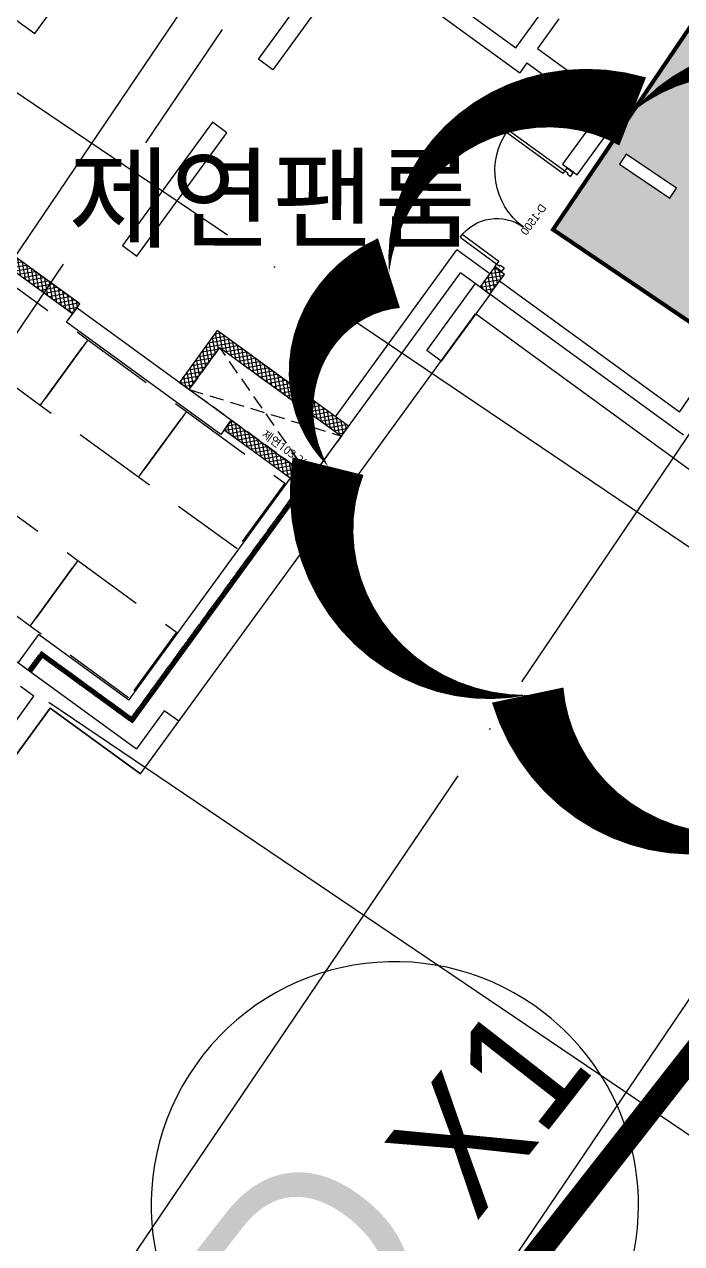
# Model space of a CAD drawing. Header units: millimetres. Extents: x -21000 to 567700, y 435000 to 850800.
# Drawn here: x 145627 to 153718, y 646463 to 661482 of the extents above; entities that cross this region are included whole.
import ezdxf
from ezdxf.enums import TextEntityAlignment as Align
from ezdxf.xclip import XClip

# ---------------------------------------------------------------- set-up
doc = ezdxf.new("R2010")
doc.units = ezdxf.units.MM
doc.header["$LTSCALE"] = 700
doc.header["$XCLIPFRAME"] = 2
for name, pattern in [('AB_Pbase$0$CON-103-B2F$0$HIDDEN', [9.525, 6.35, -3.175]), ('AB_Pbase$0$HID', [2.3, 1.5, -0.8]), ('AB_Pbase$0$HIDDEN1', [0.375, 0.25, -0.125]), ('AB_Pbase$0$PHANTOMX2', [5, 2.5, -0.5, 0.5, -0.5, 0.5, -0.5]), ('AB_Pbase$0$주차장기둥$0$CEN', [62, 60, -1, 0, -1]), ('AB_Pbase$0$지하1층 동골조$0$PHANTOMX2', [5, 2.5, -0.5, 0.5, -0.5, 0.5, -0.5]), ('HIDDEN', [9.525, 6.35, -3.175])]:
    doc.linetypes.add(name, pattern=pattern)
doc.layers.get('0').update_dxf_attribs({"color": 2})
doc.layers.get('Defpoints').update_dxf_attribs({"color": 171})
for name, color, linetype, plot in [('$0$Defponts', 161, 'Continuous', False), ('AB_Pbase$0$AB_Pbase_지붕층_구조도void$0$DEF_TEXT', 221, 'Continuous', False), ('AB_Pbase$0$CON-103-B2F$0$DEF', 181, 'AB_Pbase$0$CON-103-B2F$0$HIDDEN', False), ('AB_Pbase$0$Defponts', 161, 'Continuous', False), ('AB_Pbase$0$지하1층 동골조$0$Defpoints1', 235, 'Continuous', False)]:
    doc.layers.add(name, color=color, linetype=linetype, plot=plot)
for name, color, linetype in [('AB_Pbase$0$da-open hid', 8, 'AB_Pbase$0$HIDDEN1'), ('AB_Pbase$0$ELE4', 4, 'Continuous'), ('AB_Pbase$0$elev', 6, 'Continuous'), ('AB_Pbase$0$FIN', 6, 'Continuous'), ('AB_Pbase$0$HAT', 8, 'Continuous'), ('AB_Pbase$0$HAT-BR', 5, 'Continuous'), ('AB_Pbase$0$INSUL', 8, 'Continuous'), ('AB_Pbase$0$SITE', 3, 'AB_Pbase$0$PHANTOMX2'), ('AB_Pbase$0$void', 1, 'AB_Pbase$0$HID'), ('AB_Pbase$0$WAL', 3, 'Continuous'), ('AB_Pbase$0$WID', 4, 'Continuous'), ('AB_Pbase$0$WIN', 4, 'Continuous'), ('AB_Pbase$0$WIN1', 1, 'Continuous'), ('AB_Pbase$0$경량벽체 세대창고', 4, 'HIDDEN'), ('AB_Pbase$0$경량벽체 세대창고 모듈', 4, 'HIDDEN'), ('AB_Pbase$0$점자블럭', 5, 'Continuous'), ('AB_Pbase$0$주차-sol', 254, 'Continuous'), ('AB_Pbase$0$주차-여행', 221, 'Continuous'), ('AB_Pbase$0$주차장기둥$0$CEN_P', 244, 'AB_Pbase$0$주차장기둥$0$CEN'), ('MAK2', 7, 'Continuous'), ('p_구조전체평면도중심선$0$AXIS', 7, 'Continuous')]:
    doc.layers.add(name, color=color, linetype=linetype)
doc.styles.add('AB_Pbase$0$AB_Pbase_지붕층_구조도void$0$맑은 고딕', font='malgun.ttf')
doc.styles.add('AB_Pbase$0$돋움', font='')
doc.styles.add('p_구조전체평면도중심선$0$돋음', font='')
doc.styles.get('AB_Pbase$0$돋움').set_extended_font_data('Dotum')
doc.styles.get('p_구조전체평면도중심선$0$돋음').set_extended_font_data('Dotum')

# ---------------------------------------------------------------- blocks, each defined once
blk = doc.blocks.new('AB_Pbase$0$SITE0917')
at = {"layer": 'AB_Pbase$0$SITE', "ltscale": 4, "const_width": 300, "flags": 128}
blk.add_lwpolyline([(166790, 14282), (166796, 12458), (166803, 9905), (165179, 5176), (118539, -54372), (114046, -52298), (105316, -48298), (96846, -44418), (95856, -43968), (88256, -40478), (81076, -37188), (79666, -36528), (79666, -36528), (79666, -36528), (51296, -23518), (51296, -23518), (51296, -23518), (51296, -23518), (24886, -11398), (16536, -7578), (0, 0), (0, 0), (4267, 9299), (5687, 12403), (9896, 21572), (16196, 35292), (20268, 44180), (40845, 43843), (85590, 33566), (130335, 23288), (156238, 14282), (166790, 14282)], dxfattribs=at)
blk = doc.blocks.new('AB_Pbase$0$Door_s_1500')
at = {"layer": 'AB_Pbase$0$Defponts'}
for p, q in [((-10, 100), (-10, 0)), ((1510, 100), (1510, 0))]:
    blk.add_line(p, q, dxfattribs=at)
at = {"layer": 'AB_Pbase$0$WIN'}
for points in [[(40, 100), (80, 100), (80, 960), (40, 960)], [(1460, 100), (1420, 100), (1420, 660), (1460, 660)], [(55, 55), (55, 0), (0, 0), (0, 100), (40, 100), (40, 55)], [(1445, 55), (1445, 0), (1500, 0), (1500, 100), (1460, 100), (1460, 55)]]:
    blk.add_lwpolyline(points, close=True, dxfattribs=at)
at = {"layer": 'AB_Pbase$0$WIN1'}
for centre, radius, start, end in [((40, 100), 860, 360, 90), ((1460, 100), 560, 90, 180)]:
    blk.add_arc(centre, radius, start, end, dxfattribs=at)
at = {"layer": 'AB_Pbase$0$Defponts', "style": 'AB_Pbase$0$돋움'}
blk.add_text('D-1500', height=100, rotation=360, dxfattribs=at).set_placement((752, 58), align=Align.MIDDLE)
blk = doc.blocks.new('AB_Pbase$0$CON-103-B2F')
for p, q in [((24270, -2410), (24270, -1810)), ((24490, -1810), (24490, -2260)), ((24490, -2260), (25800, -2260)), ((25800, -3230), (25800, -2260)), ((18960, -2410), (24270, -2410)), ((24490, -2480), (25580, -2480)), ((24490, -2480), (24490, -2630)), ((25580, -2480), (25580, -3230)), ((19380, -5755), (19380, -2630)), ((21790, -4390), (21790, -2630)), ((22010, -2630), (24490, -2630)), ((22010, -2630), (22010, -4390)), ((25580, -3230), (25800, -3230)), ((22010, -4390), (21790, -4390)), ((22010, -5350), (21790, -5350)), ((21790, -5350), (21790, -7230)), ((22010, -7230), (22010, -5350)), ((18960, -5755), (19380, -5755)), ((21790, -7230), (22010, -7230)), ((21790, -8400), (21790, -8180)), ((21790, -8180), (24140, -8180)), ((24140, -8180), (24140, -8400)), ((24140, -8400), (21790, -8400)), ((20620, -12140), (23975, -12140))]:
    blk.add_line(p, q)
at = {"layer": 'AB_Pbase$0$CON-103-B2F$0$DEF'}
for p, q in [((25800, -11560), (25580, -11560)), ((25580, -11560), (25580, -12140)), ((25800, -12360), (25800, -11560)), ((23975, -12140), (25580, -12140)), ((24175, -12360), (23975, -12360)), ((24175, -13470), (24175, -12360)), ((24425, -13690), (24425, -12360)), ((24425, -12360), (25800, -12360))]:
    blk.add_line(p, q, dxfattribs=at)
for points in [[(25580, -5050), (25800, -5050), (25800, -6070), (25580, -6070)], [(25580, -7890), (25800, -7890), (25800, -8840), (25580, -8840)]]:
    blk.add_lwpolyline(points, close=True, dxfattribs=at)
blk = doc.blocks.new('AB_Pbase$0$CON-103-B1F')
blk.add_blockref('AB_Pbase$0$CON-103-B2F', (0, 0))
blk = doc.blocks.new('AB_Pbase$0$지하1층 동골조')
at = {"layer": 'AB_Pbase$0$지하1층 동골조$0$Defpoints1', "linetype": 'AB_Pbase$0$지하1층 동골조$0$PHANTOMX2', "ltscale": 2, "flags": 128}
blk.add_lwpolyline([(0, 0), (-4493, 2074), (-13223, 6074), (-21693, 9954), (-22683, 10404), (-30283, 13894), (-37463, 17184), (-38873, 17844), (-38873, 17844), (-38873, 17844), (-67243, 30854), (-67243, 30854), (-67243, 30854), (-67243, 30854), (-93653, 42974), (-102003, 46794), (-118539, 54372), (-118539, 54372), (-114271, 63671), (-112852, 66775), (-108643, 75944), (-102343, 89664), (-97743, 99704), (-94170, 107502), (-90802, 109673), (-61989, 109764), (-53301, 109794), (-22854, 109885), (-9903, 109924), (5390, 109964), (23790, 110024), (43878, 110089), (48138, 105863), (48146, 102751), (48167, 93888), (48187, 90386), (48257, 66829), (48264, 64277), (46641, 59548)], close=True, dxfattribs=at)
at = {"rotation": 323.9291612825221}
blk.add_blockref('AB_Pbase$0$CON-103-B1F', (-13466, 37466), dxfattribs=at)
blk = doc.blocks.new('AB_Pbase$0$C1CD84166')
at = {"layer": 'AB_Pbase$0$경량벽체 세대창고', "ltscale": 0.2}
blk.add_lwpolyline([(125, 245), (1625, 245), (1625, 1245), (125, 1245)], close=True, dxfattribs=at)
blk = doc.blocks.new('AB_Pbase$0$0228_REV.')
at = {"layer": 'AB_Pbase$0$경량벽체 세대창고 모듈'}
for p, xscale, rotation in [((349132, 549600), -1, 323.9072544939106), ((350344, 548716), -1, 323.9072544939106), ((351556, 547833), -1, 323.9072544939106), ((348472, 549117), -0.9999999999999998, 143.907254493911), ((349684, 548233), -0.9999999999999998, 143.907254493911)]:
    blk.add_blockref('AB_Pbase$0$C1CD84166', p, dxfattribs=dict(at, xscale=xscale, rotation=rotation))
blk = doc.blocks.new('AB_Pbase$0$AB_Pbase_지하1층_골조')
for p, q in [((146956, 652878), (150995, 658423)), ((153743, 656422), (150995, 658423)), ((147055, 652250), (151182, 657916)), ((153817, 655996), (151182, 657916)), ((145845, 653688), (145709, 653502)), ((146956, 652878), (145845, 653688)), ((145944, 653059), (141202, 646549)), ((147055, 652250), (145944, 653059))]:
    blk.add_line(p, q)
blk = doc.blocks.new('AB_Pbase$0$주차장기둥$0$cen 1bl 지하')
at = {"layer": 'AB_Pbase$0$주차장기둥$0$CEN_P', "color": 5}
for p, q in [((115827, -18534), (126377, 100342)), ((123896, -19250), (134445, 99626)), ((127780, -19595), (138330, 99281)), ((-6400, 38422), (137747, 25630)), ((-6930, 32446), (137217, 19654))]:
    blk.add_line(p, q, dxfattribs=at)
blk = doc.blocks.new('AB_Pbase$0$주차장기둥')
at = {"rotation": 1.99999810188403}
blk.add_blockref('AB_Pbase$0$주차장기둥$0$cen 1bl 지하', (-253926, 27514), dxfattribs=at)
blk = doc.blocks.new('AB_Pbase$0$AB_Pbase_지붕층_구조도void')
for p, q in [((99771, -81158), (98653, -79552)), ((98276, -80069), (100148, -80641))]:
    blk.add_line(p, q)
blk.add_lwpolyline([(98653, -79552), (100148, -80641), (99771, -81158), (98276, -80069)], close=True)
at = {"layer": 'AB_Pbase$0$AB_Pbase_지붕층_구조도void$0$DEF_TEXT', "style": 'AB_Pbase$0$AB_Pbase_지붕층_구조도void$0$맑은 고딕'}
blk.add_text('제연103-2(r)', height=100, rotation=323.9292, dxfattribs=at).set_placement((99159, -80642))
blk = doc.blocks.new('AB_Pbase$0$실명')
at = {"layer": 'AB_Pbase$0$Defponts', "style": 'AB_Pbase$0$돋움'}
blk.add_text('제연팬룸', height=1000, rotation=359.9315, dxfattribs=at).set_placement((167179, -172011))
blk = doc.blocks.new('AB_Pbase$0$AB_Pbase-C1BCB056C')
at = {"layer": 'AB_Pbase$0$주차-여행'}
h = blk.add_hatch(color=170, dxfattribs=at)
h.dxf.hatch_style = 1
edge = h.paths.add_edge_path()
edge.add_line((105, 5), (1405, 5))
edge.add_arc((1405, 105), 100, 270, 360)
edge.add_line((1505, 105), (1505, 1405))
edge.add_arc((1405, 1405), 100, 0, 90)
edge.add_line((1405, 1505), (105, 1505))
edge.add_arc((105, 1405), 100, 90, 180)
edge.add_line((5, 1405), (5, 105))
edge.add_arc((105, 105), 100, 180, 270)
h = blk.add_hatch(color=255, dxfattribs=at)
h.dxf.hatch_style = 1
h.paths.add_polyline_path([(465, 1094), (465, 1180, 0.714286), (325, 1180), (325, 1094, 0.219224), (185, 965), (355, 965), (355, 875), (435, 875), (435, 965), (605, 965, 0.219224)])
h.paths.add_polyline_path([(445, 1295, 1), (345, 1295, 1)])
h.paths.add_polyline_path([(905, 1187), (905, 887, 1), (925, 887), (925, 1187, -1), (970, 1187), (970, 1167, 1), (990, 1167), (990, 1187, 1)])
h.paths.add_polyline_path([(1323, 1301, 1), (1233, 1301, 1)])
h.paths.add_polyline_path([(1326, 1193, 0.878579), (1252, 1222), (1178, 1090), (1094, 1086, 0.258599), (1086, 1081), (994, 920, 0.979199), (1041, 893), (1120, 1020), (1258, 1020, 0.342105), (1287, 1042)])
h.paths.add_polyline_path([(1288, 1000), (1138, 1000, 1), (1138, 975), (1288, 975, 1)], flags=17)
h.paths.add_polyline_path([(437, 598, 1), (527, 598, 1)])
h.paths.add_polyline_path([(528, 486, 0.88788), (453, 517), (433, 482, 0.415611), (332, 466), (259, 343, 0.192889), (258, 335, 0.480795), (267, 323), (285, 323), (285, 186, 1), (340, 186), (340, 323), (460, 323, 0.335846), (488, 345)])
h.paths.add_polyline_path([(516, 297), (366, 297, 1), (366, 272), (516, 272, 1)], flags=17)
h.paths.add_polyline_path([(1053, 529, 1), (1002, 529, 1)])
h.paths.add_polyline_path([(1071, 480, 1.194973), (1032, 437)])
h.paths.add_polyline_path([(1196, 466, 0.70337), (1123, 516), (1027, 409, 1), (1064, 375), (1111, 428, -1), (1122, 418), (1063, 351, 0.482877), (1064, 343), (1073, 339, -0.332101), (1075, 333), (1040, 174), (1231, 174), (1185, 381, -0.096684), (1185, 402)])
h.paths.add_polyline_path([(1194, 582, 1), (1104, 582, 1)])
at = {"layer": 'AB_Pbase$0$주차-여행', "color": 255}
for p, q in [((1178, 1090), (1252, 1222)), ((325, 1180), (325, 1094)), ((465, 1180), (465, 1094)), ((905, 887), (905, 1187)), ((925, 887), (925, 1187)), ((970, 1167), (970, 1187)), ((990, 1167), (990, 1187)), ((994, 920), (1086, 1081)), ((1094, 1086), (1178, 1090)), ((1287, 1042), (1326, 1193)), ((355, 965), (185, 965)), ((355, 965), (355, 875)), ((605, 965), (435, 965)), ((435, 965), (435, 875)), ((1041, 893), (1120, 1020)), ((1120, 1020), (1258, 1020)), ((1138, 1000), (1288, 1000)), ((1138, 975), (1288, 975)), ((435, 875), (355, 875)), ((259, 343), (332, 466)), ((433, 482), (453, 517)), ((528, 486), (488, 345)), ((1123, 516), (1027, 409)), ((1071, 480), (1032, 437)), ((1185, 402), (1196, 466)), ((257, 333), (257, 338)), ((267, 323), (285, 323)), ((285, 323), (285, 186)), ((340, 323), (460, 323)), ((340, 323), (340, 186)), ((1075, 333), (1040, 174)), ((1122, 418), (1063, 351)), ((1111, 428), (1064, 375)), ((1073, 339), (1064, 343)), ((1185, 381), (1231, 174)), ((366, 297), (516, 297)), ((366, 272), (516, 272)), ((1231, 174), (1040, 174))]:
    blk.add_line(p, q, dxfattribs=at)
at = {"layer": 'AB_Pbase$0$주차-여행', "color": 255, "const_width": 10}
for points in [[(105, 5), (1405, 5, 0.414214), (1505, 105), (1505, 1405, 0.414214), (1405, 1505), (105, 1505, 0.414214), (5, 1405), (5, 105, 0.414214)], [(145, 805), (645, 805, 0.414214), (695, 855), (695, 1355, 0.414214), (645, 1405), (145, 1405, 0.414214), (95, 1355), (95, 855, 0.414214)], [(865, 805), (1365, 805, 0.414214), (1415, 855), (1415, 1355, 0.414214), (1365, 1405), (865, 1405, 0.414214), (815, 1355), (815, 855, 0.414214)], [(145, 105), (645, 105, 0.414214), (695, 155), (695, 655, 0.414214), (645, 705), (145, 705, 0.414214), (95, 655), (95, 155, 0.414214)], [(865, 105), (1365, 105, 0.414214), (1415, 155), (1415, 655, 0.414214), (1365, 705), (865, 705, 0.414214), (815, 655), (815, 155, 0.414214)]]:
    blk.add_lwpolyline(points, format="xyb", close=True, dxfattribs=at)
at = {"layer": 'AB_Pbase$0$주차-여행', "color": 255}
for centre, radius in [((395, 1295), 50), ((1278, 1301), 45), ((482, 598), 45), ((1149, 582), 45), ((1028, 529), 25.7)]:
    blk.add_circle(centre, radius, dxfattribs=at)
for centre, radius, start, end in [((395, 1156), 74, 18.9246, 161.0754), ((948, 1187), 42.5, 0, 180), ((948, 1187), 22.5, 0, 180), ((1287, 1203), 40, 345.5444, 150.7519), ((395, 877), 227, 107.9202, 157.3801), ((395, 877), 227, 22.6199, 72.0798), ((980, 1167), 10, 180, 0), ((1094, 1076), 10, 92.4323, 150.4282), ((1018, 907), 27, 150.4282, 328.0196), ((1138, 987), 12.5, 90, 270), ((1258, 1050), 30, 270, 345.5444), ((1288, 987), 12.5, 270, 90), ((915, 887), 10, 180, 0), ((391, 424), 72.3, 54.3449, 144.618), ((489, 497), 41, 344.2578, 150.6627), ((1048, 462), 29, 37.898, 238.2024), ((1151, 478), 46.8, 345.409, 125.8947), ((267, 338), 10, 149.0416, 180), ((267, 333), 10, 180, 270), ((460, 353), 30, 270, 344.2578), ((1046, 392), 25, 138.0502, 318.0502), ((1066, 348), 5, 138.0502, 241.1496), ((1070, 334), 5, 347.664, 61.1496), ((1117, 423), 7.5, 318.0502, 138.0502), ((1239, 393), 55, 170.2464, 192.336), ((312, 186), 27.5, 180, 0), ((366, 284), 12.5, 90, 270), ((516, 284), 12.5, 270, 90)]:
    blk.add_arc(centre, radius, start, end, dxfattribs=at)
blk = doc.blocks.new('AB_Pbase$0$AB_Pbase-여행주차_')
at = {"layer": 'AB_Pbase$0$주차-sol'}
h = blk.add_hatch(color=252, dxfattribs=at)
h.paths.add_polyline_path([(54378012, -70102334), (54378012, -70097234), (54375512, -70097234), (54375512, -70102334)])
h.paths.add_polyline_path([(54377037, -70098359), (54377037, -70098509), (54377787, -70098509), (54377787, -70098359)], flags=16)
h.paths.add_polyline_path([(54376487, -70098359), (54376487, -70098509), (54375737, -70098509), (54375737, -70098359)], flags=16)
at = {"layer": 'AB_Pbase$0$주차-여행', "const_width": 50}
blk.add_lwpolyline([(54378012, -70102334), (54378012, -70097234), (54375512, -70097234), (54375512, -70102334)], close=True, dxfattribs=at)
at = {"layer": 'AB_Pbase$0$주차-여행', "color": 5, "ltscale": 600}
for points in [[(54376487, -70098359), (54376487, -70098509), (54375737, -70098509), (54375737, -70098359)], [(54377037, -70098359), (54377037, -70098509), (54377787, -70098509), (54377787, -70098359)]]:
    blk.add_lwpolyline(points, close=True, dxfattribs=at)
at = {"layer": 'AB_Pbase$0$주차-여행', "xscale": 1.000000000002362, "yscale": 1.000000000002362, "zscale": 1.000000000002362}
blk.add_blockref('AB_Pbase$0$AB_Pbase-C1BCB056C', (54376007, -70101139), dxfattribs=at)
blk = doc.blocks.new('AB_Pbase$0$pppaaa_1_1')
at = {"layer": 'AB_Pbase$0$주차-여행', "xscale": -1, "rotation": 145.9286601550409}
blk.add_blockref('AB_Pbase$0$AB_Pbase-여행주차_', (-84159516, -26942930), dxfattribs=at)
blk = doc.blocks.new('AB_Pbase$0$ELEV-17', base_point=(816431, 396512))
at = {"layer": 'AB_Pbase$0$elev'}
for p, q in [((816431, 398029), (816431, 399270)), ((815901, 399012), (815876, 399012)), ((815901, 398962), (815876, 398962)), ((816931, 399012), (815931, 399012)), ((816931, 398962), (815931, 398962)), ((816431, 398883), (816431, 398923)), ((816961, 399012), (816986, 399012)), ((816961, 398962), (816986, 398962)), ((815506, 397188), (817356, 398870)), ((817356, 397188), (815506, 398870)), ((816431, 398808), (816431, 398848)), ((816431, 398029), (815306, 398029)), ((816431, 398029), (816431, 396788)), ((816431, 398029), (817556, 398029)), ((815946, 396948), (815946, 397098)), ((816916, 397098), (816916, 396948)), ((816981, 397023), (815846, 397023))]:
    blk.add_line(p, q, dxfattribs=at)
for points in [[(815886, 398883), (816976, 398883), (816976, 398923), (815886, 398923)], [(815904, 398965), (815928, 398965), (815928, 399009), (815904, 399009), (815904, 398997), (815901, 398997), (815901, 399012), (815931, 399012), (815931, 398962), (815901, 398962), (815901, 398977), (815904, 398977)], [(816958, 398965), (816934, 398965), (816934, 399009), (816958, 399009), (816958, 398997), (816961, 398997), (816961, 399012), (816931, 399012), (816931, 398962), (816961, 398962), (816961, 398977), (816958, 398977)], [(816966, 398848), (816966, 398808), (815906, 398808), (815906, 398848)], [(816006, 396948), (816006, 397098), (816856, 397098), (816856, 396948)]]:
    blk.add_lwpolyline(points, close=True, dxfattribs=at)
for points in [[(815936, 398858), (815946, 398858), (815946, 398870), (815506, 398870), (815506, 397188), (817356, 397188), (817356, 398870), (816916, 398870), (816916, 398858), (816926, 398858), (816916, 398858)], [(815936, 398798), (815946, 398798), (815946, 398713), (815531, 398713), (815531, 397213), (817331, 397213), (817331, 398713), (816916, 398713), (816916, 398798), (816926, 398798)]]:
    blk.add_lwpolyline(points, dxfattribs=at)
at = {"layer": 'Defpoints'}
for p, q in [((815876, 399012), (815826, 399212)), ((816986, 399012), (817036, 399212)), ((815876, 398962), (815876, 399012)), ((816986, 399012), (816986, 398962))]:
    blk.add_line(p, q, dxfattribs=at)
blk = doc.blocks.new('AB_Pbase$0$점자블럭')
at = {"layer": 'AB_Pbase$0$점자블럭', "extrusion": (0, 0, -1)}
blk.add_lwpolyline([(0, 0), (300, 0), (300, 300), (0, 300)], close=True, dxfattribs=at)
at = {"layer": 'AB_Pbase$0$점자블럭', "color": 250}
for centre in [(-260, 260), (-260, 205), (-260, 150), (-205, 260), (-205, 205), (-205, 150), (-150, 260), (-150, 205), (-150, 150), (-95, 260), (-95, 205), (-95, 150), (-40, 260), (-40, 205), (-40, 150), (-260, 95), (-260, 40), (-205, 95), (-205, 40), (-150, 95), (-150, 40), (-95, 95), (-95, 40), (-40, 95), (-40, 40)]:
    blk.add_circle(centre, 15, dxfattribs=at)
blk = doc.blocks.new('AB_Pbase$0$Door_s_1100')
at = {"layer": 'AB_Pbase$0$Defponts'}
for p, q in [((-10, 0), (-10, 100)), ((1110, 0), (1110, 100))]:
    blk.add_line(p, q, dxfattribs=at)
at = {"layer": 'AB_Pbase$0$WIN'}
for points in [[(40, 100), (80, 100), (80, 1120), (40, 1120)], [(55, 55), (55, 0), (0, 0), (0, 100), (40, 100), (40, 55)], [(1045, 55), (1045, 0), (1100, 0), (1100, 100), (1060, 100), (1060, 55)]]:
    blk.add_lwpolyline(points, close=True, dxfattribs=at)
at = {"layer": 'AB_Pbase$0$WIN1'}
blk.add_arc((40, 100), 1020, 0, 90, dxfattribs=at)
at = {"layer": 'AB_Pbase$0$Defponts', "style": 'AB_Pbase$0$돋움'}
blk.add_text('D-1100', height=100, dxfattribs=at).set_placement((550, 50), align=Align.MIDDLE)
blk = doc.blocks.new('AB_Pbase$0$CO_101-1-B_B1')
at = {"layer": 'AB_Pbase$0$HAT-BR'}
h = blk.add_hatch(dxfattribs=at)
h.set_pattern_fill('ANSI31', color=256, scale=15, angle=2.5e-14)
h.paths.add_polyline_path([(-2240, 0), (-2150, 0), (-2150, 2340), (-2240, 2340)])
h.paths.add_polyline_path([(-110, 430), (1595, 430), (1595, -420), (1785, -420), (1785, 330), (3175, 330), (3175, 0), (3365, 0), (3365, 2340), (3265, 2340), (3265, 2340), (3175, 2340), (3175, 520), (-200, 520), (-200, 0), (-110, 0)])
at = {"layer": 'AB_Pbase$0$FIN'}
for p, q in [((850, 2590), (850, 5190)), ((870, 2590), (870, 5190)), ((-2130, 2340), (-2130, 0)), ((3155, 540), (3155, 2340)), ((3155, 540), (-220, 540)), ((-220, 540), (-220, 0)), ((3365, 0), (3365, 520))]:
    blk.add_line(p, q, dxfattribs=at)
at = {"layer": 'AB_Pbase$0$void'}
for p, q in [((200, 2590), (850, 5190)), ((200, 5190), (850, 2590)), ((-2240, 0), (-2680, 2340)), ((-2680, 0), (-2240, 2340)), ((4955, 2340), (4955, 0)), ((4955, 0), (5500, 2340)), ((5500, 0), (4955, 2340)), ((1595, -423), (-110, 430)), ((1595, 430), (110, -420)), ((1785, 330), (2985, -420)), ((1785, -423), (3175, 330))]:
    blk.add_line(p, q, dxfattribs=at)
at = {"layer": 'AB_Pbase$0$WAL'}
for p, q in [((-2240, 2340), (-2240, 0)), ((-2240, 2340), (-2150, 2340)), ((-2150, 2340), (-2150, 0)), ((3175, 520), (3175, 2340)), ((3265, 2340), (3175, 2340)), ((3265, 2340), (3265, 2340)), ((3265, 2340), (3365, 2340)), ((3365, 0), (3365, 2340)), ((-200, 520), (-200, 0)), ((-200, 520), (3175, 520)), ((1595, 430), (-110, 430)), ((-110, 430), (-110, 0)), ((1595, -420), (1595, 430)), ((1785, -420), (1785, 330)), ((1785, 330), (3175, 330)), ((3175, 0), (3175, 330)), ((-2240, 0), (-2150, 0)), ((-200, 0), (-110, 0)), ((3365, 0), (3175, 0)), ((1785, -420), (1595, -420))]:
    blk.add_line(p, q, dxfattribs=at)
for name, p, rotation in [('AB_Pbase$0$ELEV-17', (-1250, 5040), 179.9999999999998), ('AB_Pbase$0$점자블럭', (-750, 1740), 270), ('AB_Pbase$0$점자블럭', (-450, 1740), 270)]:
    blk.add_blockref(name, p, dxfattribs=dict(rotation=rotation))
at = {"layer": 'AB_Pbase$0$WID', "extrusion": (0, 0, -1), "xscale": -1, "zscale": -1}
blk.add_blockref('AB_Pbase$0$Door_s_1100', (-930, 2490), dxfattribs=at)
at = {"layer": 'AB_Pbase$0$Defponts', "style": 'AB_Pbase$0$돋움', "width": 0.9}
for s, rotation, p in [('EPS/TPS', 90, (536, 3848)), ('PD', 0, (-2468, 1150)), ('PD', 0, (5244, 1167)), ('AV/PD', 0, (854, -9)), ('ST', 0, (2429, -40))]:
    blk.add_text(s, height=150, rotation=rotation, dxfattribs=at).set_placement(p, align=Align.MIDDLE)
blk = doc.blocks.new('AB_Pbase')
at = {"layer": 'AB_Pbase$0$HAT'}
h = blk.add_hatch(dxfattribs=at)
h.set_pattern_fill('NET', color=256, scale=15, angle=100)
h.paths.add_polyline_path([(143935, 659583), (146222, 657917), (146310, 658038), (144023, 659704)])
h = blk.add_hatch(dxfattribs=at)
h.set_pattern_fill('NET', color=256, scale=15, angle=100)
h.paths.add_polyline_path([(151238, 658247), (151359, 658158), (151536, 658401), (151415, 658489)])
h = blk.add_hatch(dxfattribs=at)
h.set_pattern_fill('NET', color=256, scale=15, angle=100)
edge = h.paths.add_edge_path()
edge.add_line((147657, 656983), (148034, 657500))
edge.add_line((148034, 657500), (149529, 656410))
edge.add_line((149529, 656410), (149617, 656532))
edge.add_line((149617, 656532), (148001, 657709))
edge.add_line((148001, 657709), (147536, 657071))
edge.add_line((147536, 657071), (147657, 656983))
h = blk.add_hatch(dxfattribs=at)
h.set_pattern_fill('NET', color=256, scale=15, angle=100)
edge = h.paths.add_edge_path()
edge.add_line((149152, 655893), (149064, 655772))
edge.add_line((149064, 655772), (148086, 656484))
edge.add_line((148086, 656484), (148174, 656606))
edge.add_line((148174, 656606), (149152, 655893))
at = {"layer": 'AB_Pbase$0$Defponts', "ltscale": 5, "flags": 128}
blk.add_lwpolyline([(195132, 730352), (195210, 704242), (193586, 699513), (146945, 639965), (142452, 642039), (133722, 646039), (125252, 649919), (124262, 650369), (116662, 653859), (109482, 657149), (108072, 657809), (79702, 670819), (53292, 682939), (44942, 686759), (28406, 694337), (32674, 703636), (34093, 706740), (38302, 715909)], dxfattribs=at)
at = {"layer": 'AB_Pbase$0$FIN'}
for p, q in [((153693, 656705), (165844, 674671)), ((149456, 656649), (150951, 658703)), ((151356, 658408), (150951, 658703)), ((153693, 656705), (151477, 658320)), ((146912, 653158), (148903, 655890))]:
    blk.add_line(p, q, dxfattribs=at)
blk.add_lwpolyline([(146912, 653158), (145801, 653967), (145548, 653620)], dxfattribs=at)
at = {"layer": 'AB_Pbase$0$INSUL'}
for points in [[(146956, 652878, 0.500912), (146952, 652892), (146926, 652902, -1.337394), (146937, 652916), (146953, 652894, 1.337394), (146964, 652909), (146938, 652918, -1.337394), (146948, 652932), (146965, 652910, 1.337394), (146975, 652925), (146950, 652934, -1.337394), (146960, 652948), (146977, 652927, 1.337395), (146987, 652941), (146961, 652950, -1.337395), (146972, 652964), (146989, 652943, 1.337395), (146999, 652957), (146973, 652966, -1.337395), (146984, 652981), (147000, 652959, 1.337394), (147011, 652973), (146985, 652982, -1.337395), (146995, 652997), (147012, 652975, 1.337395), (147023, 652989), (146997, 652999, -1.337395), (147007, 653013), (147024, 652991, 1.337394), (147034, 653006), (147009, 653015, -1.337394), (147019, 653029), (147036, 653007, 1.337394), (147046, 653022), (147020, 653031, -1.337394), (147031, 653045), (147047, 653024, 1.337394), (147058, 653038), (147032, 653047, -1.337394), (147043, 653061), (147059, 653040, 1.337394), (147070, 653054), (147044, 653063, -1.337394), (147054, 653078), (147071, 653056, 1.337395), (147081, 653070), (147056, 653079, -1.337395), (147066, 653094), (147083, 653072, 1.337394), (147093, 653086), (147067, 653096, -1.337394), (147078, 653110), (147095, 653088, 1.337395), (147105, 653103), (147079, 653112, -1.337395), (147090, 653126), (147106, 653104, 1.337394), (147117, 653119), (147091, 653128, -1.337394), (147101, 653142), (147118, 653121, 1.337394), (147129, 653135), (147103, 653144, -1.337395), (147113, 653158), (147130, 653137, 1.337395), (147140, 653151), (147115, 653160, -1.337395), (147125, 653175), (147142, 653153, 1.337395), (147152, 653167), (147126, 653176, -1.337395), (147137, 653191), (147153, 653169, 1.337395), (147164, 653183), (147138, 653193, -1.337394), (147149, 653207), (147165, 653185, 1.337394), (147176, 653200), (147150, 653209, -1.337394), (147160, 653223), (147177, 653201, 1.337394), (147187, 653216), (147162, 653225, -1.337395), (147172, 653239), (147189, 653218, 1.337395), (147199, 653232), (147173, 653241, -1.337394), (147184, 653255), (147201, 653234, 1.337394), (147211, 653248), (147185, 653257, -1.337395), (147196, 653272), (147212, 653250, 1.337394), (147223, 653264), (147197, 653273, -1.337394), (147207, 653288), (147224, 653266, 1.337394), (147235, 653280), (147209, 653290, -1.337394), (147219, 653304), (147236, 653282, 1.337394), (147246, 653297), (147221, 653306, -1.337394), (147231, 653320), (147248, 653298, 1.337394), (147258, 653313), (147232, 653322, -1.337394), (147243, 653336), (147259, 653315, 1.337395), (147270, 653329), (147244, 653338, -1.337395), (147255, 653352), (147271, 653331, 1.337394), (147282, 653345), (147256, 653354, -1.337394), (147266, 653369), (147283, 653347, 1.337394), (147293, 653361), (147268, 653370, -1.337395), (147278, 653385), (147295, 653363, 1.337395), (147305, 653377), (147279, 653387, -1.337395), (147290, 653401), (147307, 653379, 1.337395), (147317, 653394), (147291, 653403, -1.337395), (147302, 653417), (147318, 653395, 1.337395), (147329, 653410), (147303, 653419, -1.337394), (147313, 653433), (147330, 653412, 1.337394), (147341, 653426), (147315, 653435, -1.337394), (147325, 653449), (147342, 653428, 1.337394), (147352, 653442), (147327, 653451, -1.337394), (147337, 653466), (147354, 653444, 1.337395), (147364, 653458), (147338, 653467, -1.337395), (147349, 653482), (147365, 653460, 1.337394), (147376, 653474), (147350, 653484, -1.337394), (147361, 653498), (147377, 653476, 1.337394), (147388, 653491), (147362, 653500, -1.337395), (147372, 653514), (147389, 653492, 1.337394), (147399, 653507), (147374, 653516, -1.337394), (147384, 653530), (147401, 653509, 1.337394), (147411, 653523), (147385, 653532, -1.337395), (147396, 653546), (147413, 653525, 1.337395), (147423, 653539), (147397, 653548, -1.337395), (147408, 653563), (147424, 653541, 1.337395), (147435, 653555), (147409, 653564, -1.337395), (147419, 653579), (147436, 653557, 1.337394), (147447, 653571), (147421, 653581, -1.337395), (147431, 653595), (147448, 653573, 1.337395), (147458, 653588), (147433, 653597, -1.337394), (147443, 653611), (147460, 653589, 1.337394), (147470, 653604), (147444, 653613, -1.337395), (147455, 653627), (147471, 653606, 1.337395), (147482, 653620), (147456, 653629, -1.337395), (147467, 653643), (147483, 653622, 1.337395), (147494, 653636), (147468, 653645, -1.337394), (147478, 653660), (147495, 653638, 1.337395), (147505, 653652), (147480, 653661, -1.337395), (147490, 653676), (147507, 653654, 1.337395), (147517, 653668), (147491, 653678, -1.337395), (147502, 653692), (147519, 653670, 1.337395), (147529, 653685), (147503, 653694, -1.337395), (147514, 653708), (147530, 653686, 1.337395), (147541, 653701), (147515, 653710, -1.337395), (147525, 653724), (147542, 653703, 1.337394), (147553, 653717), (147527, 653726, -1.337394), (147537, 653740), (147554, 653719, 1.337395), (147564, 653733), (147538, 653742, -1.337394), (147549, 653757), (147566, 653735, 1.337394), (147576, 653749), (147550, 653758, -1.337395), (147561, 653773), (147577, 653751, 1.337395), (147588, 653765), (147562, 653775, -1.337395), (147572, 653789), (147589, 653767, 1.337395), (147600, 653782), (147574, 653791, -1.337395), (147584, 653805), (147601, 653783, 1.337394), (147611, 653798), (147586, 653807, -1.337394), (147596, 653821), (147613, 653800, 1.337394), (147623, 653814), (147597, 653823, -1.337394), (147608, 653837), (147624, 653816, 1.337395), (147635, 653830), (147609, 653839, -1.337395), (147620, 653854), (147636, 653832, 1.337395), (147647, 653846), (147621, 653855, -1.337395), (147631, 653870), (147648, 653848, 1.337394), (147658, 653862), (147633, 653872, -1.337394), (147643, 653886), (147660, 653864, 1.337395), (147670, 653879), (147644, 653888, -1.337395), (147655, 653902), (147672, 653880, 1.337394), (147682, 653895), (147656, 653904, -1.337395), (147667, 653918), (147683, 653897, 1.337395), (147694, 653911), (147668, 653920, -1.337395), (147678, 653934), (147695, 653913, 1.337395), (147706, 653927), (147680, 653936, -1.337395), (147690, 653951), (147707, 653929, 1.337394), (147717, 653943), (147692, 653952, -1.337395), (147702, 653967), (147719, 653945, 1.337395), (147729, 653959), (147703, 653969, -1.337394), (147714, 653983), (147730, 653961, 1.337394), (147741, 653976), (147715, 653985, -1.337394), (147726, 653999), (147742, 653977, 1.337394), (147753, 653992), (147727, 654001, -1.337395), (147737, 654015), (147754, 653994, 1.337394), (147764, 654008), (147739, 654017, -1.337394), (147749, 654031), (147766, 654010, 1.337394), (147776, 654024), (147750, 654033, -1.337394), (147761, 654048), (147778, 654026, 1.337395), (147788, 654040), (147762, 654049, -1.337395), (147773, 654064), (147789, 654042, 1.337394), (147800, 654056), (147774, 654066, -1.337395), (147784, 654080), (147801, 654058, 1.337395), (147812, 654073), (147786, 654082, -1.337394), (147796, 654096), (147813, 654074, 1.337394), (147823, 654089), (147798, 654098, -1.337394), (147808, 654112), (147825, 654091, 1.337394), (147835, 654105), (147809, 654114, -1.337394), (147820, 654128), (147836, 654107, 1.337395), (147847, 654121), (147821, 654130, -1.337394), (147832, 654145), (147848, 654123, 1.337394), (147859, 654137), (147833, 654146, -1.337394), (147843, 654161), (147860, 654139, 1.337395), (147870, 654153), (147845, 654163, -1.337395), (147855, 654177), (147872, 654155, 1.337395), (147882, 654170), (147856, 654179, -1.337395), (147867, 654193), (147884, 654171, 1.337395), (147894, 654186), (147868, 654195, -1.337395), (147879, 654209), (147895, 654188, 1.337394), (147906, 654202), (147880, 654211, -1.337395), (147890, 654225), (147907, 654204, 1.337395), (147918, 654218), (147892, 654227, -1.337395), (147902, 654242), (147919, 654220, 1.337395), (147929, 654234), (147904, 654243, -1.337395), (147914, 654258), (147931, 654236, 1.337395), (147941, 654250), (147915, 654260, -1.337395), (147926, 654274), (147942, 654252, 1.337395), (147953, 654267), (147927, 654276, -1.337394), (147938, 654290), (147954, 654268, 1.337395), (147965, 654283), (147939, 654292, -1.337395), (147949, 654306), (147966, 654285, 1.337395), (147976, 654299), (147951, 654308, -1.337395), (147961, 654322), (147978, 654301, 1.337395), (147988, 654315), (147962, 654324, -1.337395), (147973, 654339), (147990, 654317, 1.337394), (148000, 654331), (147974, 654340, -1.337394), (147985, 654355), (148001, 654333, 1.337394), (148012, 654347), (147986, 654357, -1.337394), (147996, 654371), (148013, 654349, 1.337394), (148024, 654364), (147998, 654373, -1.337394), (148008, 654387), (148025, 654365, 1.337395), (148035, 654380), (148010, 654389, -1.337395), (148020, 654403), (148037, 654382, 1.337394), (148047, 654396), (148021, 654405, -1.337394), (148032, 654419), (148048, 654398, 1.337394), (148059, 654412), (148033, 654421, -1.337394), (148044, 654436), (148060, 654414, 1.337394), (148071, 654428), (148045, 654437, -1.337395), (148055, 654452), (148072, 654430, 1.337395), (148082, 654444), (148057, 654454, -1.337395), (148067, 654468), (148084, 654446, 1.337395), (148094, 654461), (148068, 654470, -1.337394), (148079, 654484), (148096, 654462, 1.337395), (148106, 654477), (148080, 654486, -1.337395), (148091, 654500), (148107, 654479, 1.337394), (148118, 654493), (148092, 654502, -1.337395), (148102, 654516), (148119, 654495, 1.337395), (148130, 654509), (148104, 654518, -1.337394), (148114, 654533), (148131, 654511, 1.337394), (148141, 654525), (148116, 654534, -1.337394), (148126, 654549), (148143, 654527, 1.337395), (148153, 654541), (148127, 654551, -1.337395), (148138, 654565), (148154, 654543, 1.337394), (148165, 654558), (148139, 654567, -1.337394), (148150, 654581), (148166, 654559, 1.337394), (148177, 654574), (148151, 654583, -1.337394), (148161, 654597), (148178, 654576, 1.337394), (148188, 654590), (148163, 654599, -1.337395), (148173, 654613), (148190, 654592, 1.337395), (148200, 654606), (148174, 654615, -1.337395), (148185, 654630), (148202, 654608, 1.337395), (148212, 654622), (148186, 654631, -1.337395), (148197, 654646), (148213, 654624, 1.337395), (148224, 654638), (148198, 654648, -1.337395), (148208, 654662), (148225, 654640, 1.337395), (148236, 654655), (148210, 654664, -1.337394), (148220, 654678), (148237, 654656, 1.337394), (148247, 654671), (148221, 654680, -1.337395), (148232, 654694), (148249, 654672, 1.337395), (148259, 654687), (148233, 654696, -1.337395), (148244, 654710), (148260, 654689, 1.337395), (148271, 654703), (148245, 654712, -1.337395), (148255, 654727), (148272, 654705, 1.337395), (148283, 654719), (148257, 654728, -1.337395), (148267, 654743), (148284, 654721, 1.337395), (148294, 654735), (148269, 654745, -1.337394), (148279, 654759), (148296, 654737, 1.337394), (148306, 654752), (148280, 654761, -1.337394), (148291, 654775), (148307, 654753, 1.337394), (148318, 654768), (148292, 654777, -1.337394), (148303, 654791), (148319, 654769, 1.337394), (148330, 654784), (148304, 654793, -1.337395), (148314, 654807), (148331, 654786, 1.337395), (148341, 654800), (148316, 654809, -1.337394), (148326, 654824), (148343, 654802, 1.337394), (148353, 654816), (148327, 654825, -1.337394), (148338, 654840), (148355, 654818, 1.337394), (148365, 654832), (148339, 654842, -1.337395), (148350, 654856), (148366, 654834, 1.337394), (148377, 654848), (148351, 654858, -1.337394), (148361, 654872), (148378, 654850, 1.337395), (148389, 654865), (148363, 654874, -1.337395), (148373, 654888), (148390, 654866, 1.337395), (148400, 654881), (148375, 654890, -1.337394), (148385, 654904), (148402, 654883, 1.337394), (148412, 654897), (148386, 654906, -1.337395), (148397, 654921), (148413, 654899, 1.337395), (148424, 654913), (148398, 654922, -1.337394), (148409, 654937), (148425, 654915, 1.337394), (148436, 654929), (148410, 654939, -1.337394), (148420, 654953), (148437, 654931, 1.337395), (148447, 654945), (148422, 654955, -1.337395), (148432, 654969), (148449, 654947, 1.337395), (148459, 654962), (148433, 654971, -1.337395), (148444, 654985), (148461, 654963, 1.337395), (148471, 654978), (148445, 654987, -1.337395), (148456, 655001), (148472, 654980, 1.337395), (148483, 654994), (148457, 655003, -1.337395), (148467, 655018), (148484, 654996, 1.337395), (148495, 655010), (148469, 655019, -1.337395), (148479, 655034), (148496, 655012, 1.337395), (148506, 655026), (148481, 655036, -1.337394), (148491, 655050), (148508, 655028, 1.337394), (148518, 655042), (148492, 655052, -1.337395), (148503, 655066), (148519, 655044, 1.337395), (148530, 655059), (148504, 655068, -1.337395), (148515, 655082), (148531, 655060, 1.337394), (148542, 655075), (148516, 655084, -1.337395), (148526, 655098), (148543, 655077, 1.337395), (148553, 655091), (148528, 655100, -1.337394), (148538, 655115), (148555, 655093, 1.337394), (148565, 655107), (148539, 655116, -1.337395), (148550, 655131), (148567, 655109, 1.337395), (148577, 655123), (148551, 655133, -1.337395), (148562, 655147), (148578, 655125, 1.337394), (148589, 655139), (148563, 655149, -1.337394), (148573, 655163), (148590, 655141, 1.337394), (148601, 655156), (148575, 655165, -1.337394), (148585, 655179), (148602, 655157, 1.337395), (148612, 655172), (148587, 655181, -1.337395), (148597, 655195), (148614, 655174, 1.337395), (148624, 655188), (148598, 655197, -1.337394), (148609, 655212), (148625, 655190, 1.337394), (148636, 655204), (148610, 655213, -1.337394), (148621, 655228), (148637, 655206, 1.337394), (148648, 655220), (148622, 655230, -1.337394), (148632, 655244), (148649, 655222, 1.337394), (148659, 655236), (148634, 655246, -1.337394), (148644, 655260), (148661, 655238, 1.337394), (148671, 655253), (148645, 655262, -1.337395), (148656, 655276), (148673, 655254, 1.337395), (148683, 655269), (148657, 655278, -1.337394), (148668, 655292), (148684, 655271, 1.337394), (148695, 655285), (148669, 655294, -1.337395), (148679, 655309), (148696, 655287, 1.337395), (148707, 655301), (148681, 655310, -1.337394), (148691, 655325), (148708, 655303, 1.337394), (148718, 655317), (148693, 655327, -1.337394), (148703, 655341), (148720, 655319, 1.337394), (148730, 655333), (148704, 655343, -1.337394), (148715, 655357), (148731, 655335, 1.337394), (148742, 655350), (148716, 655359, -1.337395), (148727, 655373), (148743, 655351, 1.337394), (148754, 655366), (148728, 655375, -1.337394), (148738, 655389), (148755, 655368, 1.337394), (148765, 655382), (148740, 655391, -1.337394), (148750, 655406), (148767, 655384, 1.337395), (148777, 655398), (148751, 655407, -1.337395), (148762, 655422), (148779, 655400, 1.337394), (148789, 655414), (148763, 655424, -1.337394), (148774, 655438), (148790, 655416, 1.337395), (148801, 655430), (148775, 655440, -1.337395), (148785, 655454), (148802, 655432, 1.337395), (148813, 655447), (148787, 655456, -1.337394), (148797, 655470), (148814, 655448, 1.337394), (148824, 655463), (148798, 655472, -1.337394), (148809, 655486), (148826, 655465, 1.337394), (148836, 655479), (148810, 655488, -1.337395), (148821, 655503), (148837, 655481, 1.337395), (148848, 655495), (148822, 655504, -1.337394), (148832, 655519), (148849, 655497, 1.337395), (148860, 655511), (148834, 655520, -1.337395), (148844, 655535), (148861, 655513, 1.337395), (148871, 655527), (148846, 655537, -1.337395), (148856, 655551), (148873, 655529, 1.337395), (148883, 655544), (148857, 655553, -1.337395), (148868, 655567), (148884, 655545, 1.337394), (148895, 655560), (148869, 655569, -1.337394), (148880, 655583), (148896, 655562, 1.337395), (148907, 655576), (148881, 655585, -1.337394), (148891, 655600), (148908, 655578, 1.337394), (148918, 655592), (148893, 655601, -1.337395), (148903, 655616), (148920, 655594, 1.337395), (148930, 655608), (148904, 655617, -1.337395), (148915, 655632), (148932, 655610, 1.337395), (148942, 655624), (148916, 655634, -1.337395), (148927, 655648), (148943, 655626, 1.337395), (148954, 655641), (148928, 655650, -1.337395), (148938, 655664), (148955, 655642, 1.337394), (148966, 655657), (148940, 655666, -1.337394), (148950, 655680), (148967, 655659, 1.337394), (148977, 655673), (148952, 655682, -1.337394), (148962, 655697), (148979, 655675, 1.337394), (148989, 655689), (148963, 655698, -1.337395), (148974, 655713), (148990, 655691, 1.337394), (149001, 655705), (148975, 655714, -1.337394), (148986, 655729), (149002, 655707, 1.337395), (149013, 655721), (148987, 655731, -1.337395), (148997, 655745), (149014, 655723, 1.337395), (149024, 655738), (148999, 655747, -1.337395), (149009, 655761), (149026, 655739, 1.337395), (149036, 655754), (149010, 655763, -1.337395), (149021, 655777), (149038, 655756, 1.337394), (149048, 655770), (149022, 655779, -1.337394), (149033, 655793), (149049, 655772, 1.337395)], [(145709, 653502, 0.500912), (145705, 653516), (145679, 653525, -1.337394), (145690, 653540), (145706, 653518, 1.337394), (145717, 653532), (145691, 653541, -1.337394), (145702, 653556), (145718, 653534, 1.337394), (145729, 653548), (145703, 653558, -1.337394), (145713, 653572), (145730, 653550, 1.337394), (145740, 653565), (145715, 653574, -1.337394), (145725, 653588), (145742, 653566, 1.337394), (145752, 653581), (145726, 653590, -1.337394), (145737, 653604), (145754, 653583, 1.337394), (145764, 653597), (145738, 653606, -1.337394), (145749, 653620), (145765, 653599, 1.337394), (145776, 653613), (145750, 653622, -1.337395), (145760, 653637), (145777, 653615, 1.337394), (145788, 653629), (145762, 653638, -1.337394), (145772, 653653), (145789, 653631, 1.337395), (145799, 653645), (145774, 653655, -1.337394), (145784, 653669), (145801, 653647, 1.337394), (145811, 653662), (145785, 653671, -1.337394), (145796, 653685), (145812, 653663, 1.337395), (145823, 653678), (145797, 653687, -1.337395), (145808, 653701), (145824, 653680, 1.337394), (145835, 653694), (145809, 653703, -0.501437), (145805, 653717, -0.501437)], [(145805, 653717, 0.500912), (145819, 653722), (145828, 653747, -1.337394), (145842, 653737), (145820, 653720, 1.337395), (145835, 653710), (145844, 653736, -1.337395), (145858, 653725), (145837, 653709, 1.337394), (145851, 653698), (145860, 653724, -1.337394), (145875, 653713), (145853, 653697, 1.337395), (145867, 653686), (145876, 653712, -1.337394), (145891, 653702), (145869, 653685, 1.337394), (145883, 653675), (145893, 653700, -1.337395), (145907, 653690), (145885, 653673, 1.337394), (145899, 653663), (145909, 653689, -1.337394), (145923, 653678), (145901, 653661, 1.337394), (145916, 653651), (145925, 653677, -1.337394), (145939, 653666), (145917, 653650, 1.337394), (145932, 653639), (145941, 653665, -1.337394), (145955, 653655), (145934, 653638, 1.337394), (145948, 653627), (145957, 653653, -1.337394), (145972, 653643), (145950, 653626, 1.337394), (145964, 653616), (145973, 653641, -1.337394), (145988, 653631), (145966, 653614, 1.337394), (145980, 653604), (145990, 653630, -1.337394), (146004, 653619), (145982, 653603, 1.337394), (145996, 653592), (146006, 653618, -1.337394), (146020, 653607), (145998, 653591, 1.337394), (146013, 653580), (146022, 653606, -1.337394), (146036, 653596), (146014, 653579, 1.337394), (146029, 653569), (146038, 653594, -1.337395), (146052, 653584), (146031, 653567, 1.337395), (146045, 653557), (146054, 653583, -1.337394), (146069, 653572), (146047, 653555, 1.337394), (146061, 653545), (146070, 653571, -1.337394), (146085, 653560), (146063, 653544, 1.337394), (146077, 653533), (146087, 653559, -1.337395), (146101, 653549), (146079, 653532, 1.337394), (146093, 653521), (146103, 653547, -1.337394), (146117, 653537), (146095, 653520, 1.337394), (146110, 653510), (146119, 653535, -1.337395), (146133, 653525), (146111, 653508, 1.337395), (146126, 653498), (146135, 653524, -1.337395), (146149, 653513), (146128, 653497, 1.337395), (146142, 653486), (146151, 653512, -1.337394), (146166, 653501), (146144, 653485, 1.337394), (146158, 653474), (146167, 653500, -1.337394), (146182, 653490), (146160, 653473, 1.337394), (146174, 653463), (146184, 653488, -1.337394), (146198, 653478), (146176, 653461, 1.337395), (146190, 653451), (146200, 653477, -1.337395), (146214, 653466), (146192, 653449, 1.337395), (146207, 653439), (146216, 653465, -1.337394), (146230, 653454), (146208, 653438, 1.337394), (146223, 653427), (146232, 653453, -1.337394), (146246, 653443), (146225, 653426, 1.337394), (146239, 653415), (146248, 653441, -1.337394), (146263, 653431), (146241, 653414, 1.337394), (146255, 653404), (146264, 653430, -1.337394), (146279, 653419), (146257, 653402, 1.337395), (146271, 653392), (146281, 653418, -1.337395), (146295, 653407), (146273, 653391, 1.337394), (146287, 653380), (146297, 653406, -1.337394), (146311, 653396), (146289, 653379, 1.337394), (146304, 653368), (146313, 653394, -1.337394), (146327, 653384), (146305, 653367, 1.337395), (146320, 653357), (146329, 653382, -1.337395), (146343, 653372), (146322, 653355, 1.337395), (146336, 653345), (146345, 653371, -1.337394), (146360, 653360), (146338, 653344, 1.337394), (146352, 653333), (146361, 653359, -1.337394), (146376, 653348), (146354, 653332, 1.337395), (146368, 653321), (146378, 653347, -1.337395), (146392, 653337), (146370, 653320, 1.337395), (146384, 653310), (146394, 653335, -1.337395), (146408, 653325), (146386, 653308, 1.337395), (146401, 653298), (146410, 653324, -1.337395), (146424, 653313), (146402, 653296, 1.337394), (146417, 653286), (146426, 653312, -1.337394), (146440, 653301), (146419, 653285, 1.337395), (146433, 653274), (146442, 653300, -1.337395), (146457, 653290), (146435, 653273, 1.337395), (146449, 653262), (146458, 653288, -1.337395), (146473, 653278), (146451, 653261, 1.337395), (146465, 653251), (146475, 653276, -1.337395), (146489, 653266), (146467, 653249, 1.337395), (146481, 653239), (146491, 653265, -1.337395), (146505, 653254), (146483, 653238, 1.337394), (146498, 653227), (146507, 653253, -1.337394), (146521, 653242), (146499, 653226, 1.337394), (146514, 653215), (146523, 653241, -1.337394), (146537, 653231), (146516, 653214, 1.337394), (146530, 653204), (146539, 653229, -1.337395), (146554, 653219), (146532, 653202, 1.337394), (146546, 653192), (146555, 653218, -1.337394), (146570, 653207), (146548, 653190, 1.337395), (146562, 653180), (146571, 653206, -1.337395), (146586, 653195), (146564, 653179, 1.337395), (146578, 653168), (146588, 653194, -1.337394), (146602, 653184), (146580, 653167, 1.337394), (146595, 653156), (146604, 653182, -1.337394), (146618, 653172), (146596, 653155, 1.337395), (146611, 653145), (146620, 653170, -1.337395), (146634, 653160), (146613, 653143, 1.337395), (146627, 653133), (146636, 653159, -1.337395), (146651, 653148), (146629, 653132, 1.337394), (146643, 653121), (146652, 653147, -1.337394), (146667, 653136), (146645, 653120, 1.337394), (146659, 653109), (146668, 653135, -1.337394), (146683, 653125), (146661, 653108, 1.337394), (146675, 653098), (146685, 653123, -1.337394), (146699, 653113), (146677, 653096, 1.337394), (146692, 653086), (146701, 653112, -1.337395), (146715, 653101), (146693, 653084, 1.337395), (146708, 653074), (146717, 653100, -1.337395), (146731, 653089), (146710, 653073, 1.337395), (146724, 653062), (146733, 653088, -1.337395), (146747, 653078), (146726, 653061, 1.337395), (146740, 653050), (146749, 653076, -1.337394), (146764, 653066), (146742, 653049, 1.337394), (146756, 653039), (146765, 653064, -1.337395), (146780, 653054), (146758, 653037, 1.337395), (146772, 653027), (146782, 653053, -1.337395), (146796, 653042), (146774, 653026, 1.337394), (146789, 653015), (146798, 653041, -1.337394), (146812, 653030), (146790, 653014, 1.337394), (146805, 653003), (146814, 653029, -1.337394), (146828, 653019), (146807, 653002, 1.337394), (146821, 652992), (146830, 653017, -1.337395), (146844, 653007), (146823, 652990, 1.337394), (146837, 652980), (146846, 653006, -1.337394), (146861, 652995), (146839, 652978, 1.337394), (146853, 652968), (146862, 652994, -1.337394), (146877, 652983), (146855, 652967, 1.337394), (146869, 652956), (146879, 652982, -1.337395), (146893, 652972), (146871, 652955, 1.337395), (146886, 652944), (146895, 652970, -1.337394), (146909, 652960), (146887, 652943, 1.337394), (146902, 652933), (146911, 652958, -1.337395), (146925, 652948), (146904, 652931, 1.337395), (146918, 652921), (146927, 652947, -0.694319), (146944, 652947, -0.694319)]]:
    blk.add_lwpolyline(points, format="xyb", dxfattribs=at)
at = {"layer": 'AB_Pbase$0$WAL'}
for points in [[(143935, 659583), (146222, 657917), (146310, 658038), (144023, 659704), (143935, 659583)], [(151238, 658247), (151359, 658158), (151536, 658401), (151415, 658489), (151238, 658247)], [(147657, 656983), (148034, 657500), (149529, 656410), (149617, 656532), (148001, 657709), (147536, 657071), (147657, 656983)], [(149152, 655893), (149064, 655772), (148086, 656484), (148174, 656606), (149152, 655893)]]:
    blk.add_lwpolyline(points, dxfattribs=at)
for name, p, rotation in [('AB_Pbase$0$AB_Pbase_지하1층_골조', (0, 0), 359.9999999999999), ('AB_Pbase$0$주차장기둥', (231893, 539971), 329.0000000345588), ('AB_Pbase$0$0228_REV.', (-203355, 106916), 359.9999999999992), ('AB_Pbase$0$지하1층 동골조', (146945, 639965), 359.9999999999994), ('AB_Pbase$0$SITE0917', (28406, 694337), 359.9999999999983), ('AB_Pbase$0$실명', (-21011, 830850), 359.9999999999999)]:
    blk.add_blockref(name, p, dxfattribs=dict(rotation=rotation))
at = {"layer": 'AB_Pbase$0$da-open hid', "rotation": 359.9999999999999}
blk.add_blockref('AB_Pbase$0$AB_Pbase_지붕층_구조도void', (49381, 737052), dxfattribs=at)
at = {"layer": 'AB_Pbase$0$ELE4', "xscale": -0.9999999999999982, "rotation": 53.92916126798709}
blk.add_blockref('AB_Pbase$0$CO_101-1-B_B1', (147118, 664378), dxfattribs=at)
at = {"layer": 'AB_Pbase$0$WAL'}
ref = blk.add_blockref('AB_Pbase$0$pppaaa_1_1', (0, 0), dxfattribs=dict(at, rotation=359.9999999999999))
XClip(ref).set_block_clipping_path([(-396188.9384898804, 0.0133324571), (493845.7278262604, 839949.4046300659)])
at = {"layer": 'AB_Pbase$0$WAL', "color": 153, "xscale": -0.9999999999999962, "rotation": 53.92916126851924}
blk.add_blockref('AB_Pbase$0$Door_s_1500', (152384, 659651), dxfattribs=at)
blk = doc.blocks.new('p_구조전체평면도중심선$0$BOMBOM_S')
at = {"layer": 'p_구조전체평면도중심선$0$AXIS', "color": 7}
blk.add_line((0, 0.4), (0, 0), dxfattribs=at)
blk.add_lwpolyline([(-0.6, 1, 1), (0.6, 1, 1), (-0.6, 1, 1)], format="xyb", dxfattribs=at)
at = {"layer": 'p_구조전체평면도중심선$0$AXIS', "color": 1, "style": 'p_구조전체평면도중심선$0$돋음'}
for tag, p, height in [('X', (-0.2947, 0.8159), 0.4), ('N', (0.1285, 0.8159), 0.25)]:
    blk.add_attdef(tag, p, '', height=height, dxfattribs=at)
blk = doc.blocks.new('p_구조전체평면도중심선')
at = {"layer": 'p_구조전체평면도중심선$0$AXIS'}
ref = blk.add_blockref('p_구조전체평면도중심선$0$BOMBOM_S', (125721.6, -50480.1), dxfattribs=dict(at, xscale=5000, yscale=5000, zscale=5000, rotation=51.99999999902788))
ref.add_attrib('X', 'D', (121045.8, -49838.7), dxfattribs={"color": 1, "height": 2500, "rotation": 52, "style": 'p_구조전체평면도중심선$0$돋음'})
ref.add_attrib('N', 'X1', (122779.4, -47619.8), dxfattribs={"color": 1, "height": 1500, "rotation": 52, "style": 'p_구조전체평면도중심선$0$돋음'})

msp = doc.modelspace()

# ---------------------------------------------------------------- block references
ref = msp.add_blockref('AB_Pbase', (0, 0))
XClip(ref).set_block_clipping_path([(-0.000000015, 445500.0000000148), (493845.7187941075, 839949.3912975936)])

# ---------------------------------------------------------------- next in the draw order: linework, layer by layer
at = {"layer": '$0$Defponts', "ltscale": 5, "flags": 128}
msp.add_lwpolyline([(195132, 730352), (195210, 704242), (193586, 699513), (146945, 639965), (142452, 642039), (133722, 646039), (125252, 649919), (124262, 650369), (116662, 653859), (109482, 657149), (108072, 657809), (79702, 670819), (53292, 682939), (44942, 686759), (28406, 694337), (32674, 703636), (34093, 706740), (38302, 715909)], dxfattribs=at)
at = {"layer": 'Defpoints', "color": 30, "true_color": 0xf26722}
msp.add_lwpolyline([(150115, 658418, 0, 900, -0.520567), (153116, 660409, 0, 900, -0.520567), (153116, 660409, 0, 900, -0.520567), (156686, 659710, 0, 900, -0.520567), (156686, 659710, 0, 900, -0.520567), (159118, 657073, 0, 900, -0.520567), (159118, 657073, 0, 900, -0.520567), (158342, 653582, 0, 900, -0.520567), (158342, 653582, 0, 900, -0.520567), (155289, 651747, 0, 900, -0.520567), (155289, 651747, 0, 900, -0.520567), (151823, 653220, 0, 900, -0.520567), (151823, 653220, 0, 900, -0.520567), (149365, 656039, 0, 900, -0.520567), (149365, 656039, 0, 900, -0.520567)], format="xyseb", close=True, dxfattribs=at)
at = {"layer": 'MAK2'}
for p, q in [((148062, 661420, 0), (147118, 660024, 0)), ((134057, 640712, 0), (146107, 658529, 0))]:
    msp.add_line(p, q, dxfattribs=at)

# ---------------------------------------------------------------- next in the draw order: block references
msp.add_blockref('p_구조전체평면도중심선', (28406, 694337))

doc.saveas('drawing.dxf')
